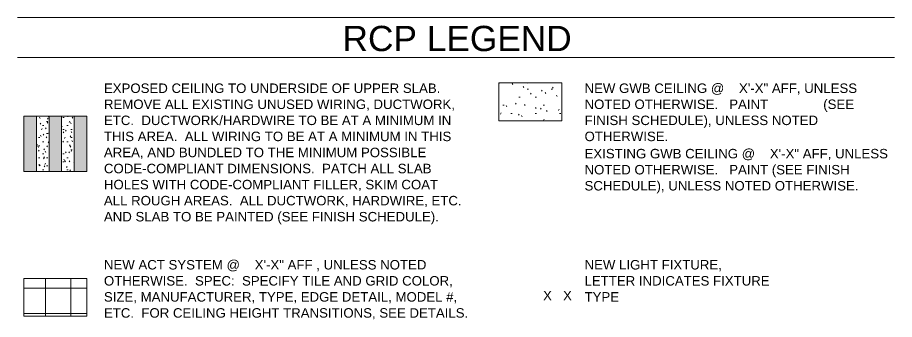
# Model space of a CAD drawing. Header units: inches. Extents: x 0 to 2454, y -180 to 1354.
# Drawn here: x 1620 to 2454, y -180 to 106 of the extents above; entities that cross this region are included whole.
import ezdxf

# ---------------------------------------------------------------- set-up
doc = ezdxf.new("R2010")
doc.units = ezdxf.units.IN
doc.header["$MEASUREMENT"] = 0
for name, color, linetype, lineweight in [('A-DETL', 90, 'Continuous', 9), ('A-DETL-GENF', 92, 'Continuous', 9), ('A-DETL-THIN', 151, 'Continuous', 9), ('G-ANNO-TEXT', 231, 'Continuous', 9)]:
    doc.layers.add(name, color=color, linetype=linetype, lineweight=lineweight)
doc.styles.add('Swis721 Lt BT', font='swissl.ttf', dxfattribs={"height": 9})
doc.styles.add('Swis721 Lt BT_1', font='swissl.ttf', dxfattribs={"height": 24})

msp = doc.modelspace()

# ---------------------------------------------------------------- hatches: boundary and pattern name
at = {"layer": 'A-DETL-GENF'}
h = msp.add_hatch(dxfattribs=at)
h.set_pattern_fill('FP_1', style=0, pattern_type=2)
h.set_pattern_definition([(0, (-0.169, 0), (30.72, 7.68), [1.267, -21.773, 1.267, -21.773, -122.88]), (0, (-0.169, 0), (30.72, 7.68), [-46.08, 1.267, -44.813, 1.267, -21.773, -53.76]), (0, (-0.169, 0), (30.72, 7.68), [-115.2, 1.267, -14.093, 1.267, -37.133]), (120, (11.351, 3.84), (-22.011075, 22.7643), [1.267, -21.773, 1.267, -21.773, -122.88]), (120, (11.351, 3.84), (-22.011075, 22.7643), [-46.08, 1.267, -44.813, 1.267, -21.773, -53.76]), (120, (11.351, 3.84), (-22.011075, 22.7643), [-115.2, 1.267, -14.093, 1.267, -37.133]), (240, (15.191, 19.2), (-8.708925, -30.4443), [1.267, -21.773, 1.267, -21.773, -122.88]), (240, (15.191, 19.2), (-8.708925, -30.4443), [-46.08, 1.267, -44.813, 1.267, -21.773, -53.76]), (240, (15.191, 19.2), (-8.708925, -30.4443), [-115.2, 1.267, -14.093, 1.267, -37.133])])
h.paths.add_polyline_path([(2137.34, 8.42), (2137.34, 44.42), (2077.34, 44.42), (2077.34, 8.42)], flags=0)
h = msp.add_hatch(color=7, dxfattribs=at)
h.paths.add_polyline_path([(1649.6, -39.77), (1661.51, -39.77), (1661.51, 12.6), (1649.6, 12.6)], flags=0)
h.paths.add_polyline_path([(1637.6, -39.77), (1637.6, 12.6), (1625.56, 12.6), (1625.56, -39.77)], flags=0)
h.paths.add_polyline_path([(1685.56, -39.77), (1685.56, 12.6), (1673.51, 12.6), (1673.51, -39.77)], flags=0)
h = msp.add_hatch(dxfattribs=at)
h.set_pattern_fill('FP_191', color=253, style=0, pattern_type=2)
h.set_pattern_definition([(0, (-0.169, 0), (15.36, 3.84), [1.267, -10.253, 1.267, -10.253, -61.44]), (0, (-0.169, 0), (15.36, 3.84), [-23.04, 1.267, -21.773, 1.267, -10.253, -26.88]), (0, (-0.169, 0), (15.36, 3.84), [-57.6, 1.267, -6.413, 1.267, -17.933]), (120, (5.591, 1.92), (-11.0055376, 11.38215), [1.267, -10.253, 1.267, -10.253, -61.44]), (120, (5.591, 1.92), (-11.0055376, 11.38215), [-23.04, 1.267, -21.773, 1.267, -10.253, -26.88]), (120, (5.591, 1.92), (-11.0055376, 11.38215), [-57.6, 1.267, -6.413, 1.267, -17.933]), (240, (7.511, 9.6), (-4.3544624, -15.22215), [1.267, -10.253, 1.267, -10.253, -61.44]), (240, (7.511, 9.6), (-4.3544624, -15.22215), [-23.04, 1.267, -21.773, 1.267, -10.253, -26.88]), (240, (7.511, 9.6), (-4.3544624, -15.22215), [-57.6, 1.267, -6.413, 1.267, -17.933])])
h.paths.add_polyline_path([(1649.6, -39.77), (1649.6, 12.6), (1637.6, 12.6), (1637.6, -39.77)], flags=0)
h.paths.add_polyline_path([(1673.51, -39.77), (1673.51, 12.6), (1661.51, 12.6), (1661.51, -39.77)], flags=0)
h = msp.add_hatch(dxfattribs=at)
h.set_pattern_fill('FP_190', style=0, pattern_type=2)
h.set_pattern_definition([(0, (326.316, -198.536), (0, 24), []), (90, (326.316, -198.536), (-24, 1e-15), [])])
h.paths.add_polyline_path([(1685.56, -177.34), (1685.56, -141.34), (1625.56, -141.34), (1625.56, -177.34)], flags=0)

# ---------------------------------------------------------------- linework, layer by layer
at = {"layer": 'A-DETL'}
for p, q in [((1619.6, 106.35), (2453.6, 106.35)), ((1619.6, 68.35), (2453.6, 68.35)), ((1649.6, 12.6), (1637.6, 12.6)), ((1637.6, 12.6), (1637.6, -39.77)), ((1637.6, 12.6), (1637.6, -39.77)), ((1649.6, -39.77), (1649.6, 12.6)), ((1649.6, 12.6), (1649.6, -39.77)), ((1673.51, 12.6), (1661.51, 12.6)), ((1661.51, 12.6), (1661.51, -39.77)), ((1661.51, 12.6), (1661.51, -39.77)), ((1673.51, -39.77), (1673.51, 12.6)), ((1673.51, 12.6), (1673.51, -39.77)), ((1637.6, -39.77), (1649.6, -39.77)), ((1661.51, -39.77), (1673.51, -39.77))]:
    msp.add_line(p, q, dxfattribs=at)
at = {"layer": 'A-DETL-THIN'}
for p, q in [((2137.34, 44.42), (2077.34, 44.42)), ((2077.34, 44.42), (2077.34, 8.42)), ((2137.34, 8.42), (2137.34, 44.42)), ((1637.6, 12.6), (1625.56, 12.6)), ((1625.56, 12.6), (1625.56, -39.77)), ((1661.51, 12.6), (1649.6, 12.6)), ((1685.56, 12.6), (1673.51, 12.6)), ((1685.56, -39.77), (1685.56, 12.6)), ((2077.34, 8.42), (2137.34, 8.42)), ((1625.56, -39.77), (1637.6, -39.77)), ((1649.6, -39.77), (1661.51, -39.77)), ((1673.51, -39.77), (1685.56, -39.77)), ((1685.56, -141.34), (1625.56, -141.34)), ((1625.56, -141.34), (1625.56, -177.34)), ((1685.56, -177.34), (1685.56, -141.34)), ((1625.56, -177.34), (1685.56, -177.34))]:
    msp.add_line(p, q, dxfattribs=at)

# ---------------------------------------------------------------- texts
at = {"layer": 'G-ANNO-TEXT', "color": 7, "attachment_point": 1}
for s, insert, char_height, width, style in [('RCP LEGEND', (1928.69, 98.48), 24, 245.43, 'Swis721 Lt BT_1'), ('EXPOSED CEILING TO UNDERSIDE OF UPPER SLAB.  ', (1701.76, 43.75), 9, 377.538, 'Swis721 Lt BT'), ('NEW GWB CEILING @    X\'-X" AFF, UNLESS ', (2158.85, 43.75), 9, 303.303, 'Swis721 Lt BT'), ('REMOVE ALL EXISTING UNUSED WIRING, DUCTWORK, ', (1701.76, 28.5), 9, 388.749, 'Swis721 Lt BT'), ('NOTED OTHERWISE.   PAINT               (SEE ', (2158.85, 28.5), 9, 300.879, 'Swis721 Lt BT'), ('ETC.  DUCTWORK/HARDWIRE TO BE AT A MINIMUM IN ', (1701.76, 13.25), 9, 386.628, 'Swis721 Lt BT'), ('FINISH SCHEDULE), UNLESS NOTED ', (2158.85, 13.25), 9, 262.398, 'Swis721 Lt BT'), ('THIS AREA.  ALL WIRING TO BE AT A MINIMUM IN THIS ', (1701.76, -2), 9, 384.507, 'Swis721 Lt BT'), ('OTHERWISE.', (2158.85, -2), 9, 90.294, 'Swis721 Lt BT'), ('AREA, AND BUNDLED TO THE MINIMUM POSSIBLE ', (1701.76, -17.25), 9, 361.479, 'Swis721 Lt BT'), ('EXISTING GWB CEILING @    X\'-X" AFF, UNLESS ', (2158.85, -18.37), 9, 335.421, 'Swis721 Lt BT'), ('CODE-COMPLIANT DIMENSIONS.  PATCH ALL SLAB ', (1701.76, -32.5), 9, 366.327, 'Swis721 Lt BT'), ('NOTED OTHERWISE.   PAINT (SEE FINISH ', (2158.85, -33.62), 9, 293.001, 'Swis721 Lt BT'), ('HOLES WITH CODE-COMPLIANT FILLER, SKIM COAT ', (1701.76, -47.75), 9, 372.084, 'Swis721 Lt BT'), ('SCHEDULE), UNLESS NOTED OTHERWISE.', (2158.85, -48.87), 9, 301.182, 'Swis721 Lt BT'), ('ALL ROUGH AREAS.  ALL DUCTWORK, HARDWIRE, ETC. ', (1701.76, -63), 9, 396.021, 'Swis721 Lt BT'), ('AND SLAB TO BE PAINTED (SEE FINISH SCHEDULE).', (1701.76, -78.25), 9, 368.145, 'Swis721 Lt BT'), ('NEW ACT SYSTEM @    X\'-X" AFF , UNLESS NOTED ', (1701.76, -123.89), 9, 356.328, 'Swis721 Lt BT'), ('NEW LIGHT FIXTURE, ', (2158.85, -123.89), 9, 153.015, 'Swis721 Lt BT'), ('OTHERWISE.  SPEC:  SPECIFY TILE AND GRID COLOR, ', (1701.76, -139.14), 9, 385.113, 'Swis721 Lt BT'), ('LETTER INDICATES FIXTURE ', (2158.85, -139.14), 9, 202.101, 'Swis721 Lt BT'), ('SIZE, MANUFACTURER, TYPE, EDGE DETAIL, MODEL #, ', (1701.76, -154.39), 9, 394.809, 'Swis721 Lt BT'), ('X', (2119.41, -153.23), 9, 9.09, 'Swis721 Lt BT'), ('X', (2138.41, -153.23), 9, 9.09, 'Swis721 Lt BT'), ('TYPE', (2158.85, -154.39), 9, 35.754, 'Swis721 Lt BT'), ('ETC.  FOR CEILING HEIGHT TRANSITIONS, SEE DETAILS.', (1701.76, -169.64), 9, 396.324, 'Swis721 Lt BT')]:
    msp.add_mtext(s, dxfattribs=dict(at, insert=insert, char_height=char_height, width=width, style=style))

doc.saveas('drawing.dxf')
